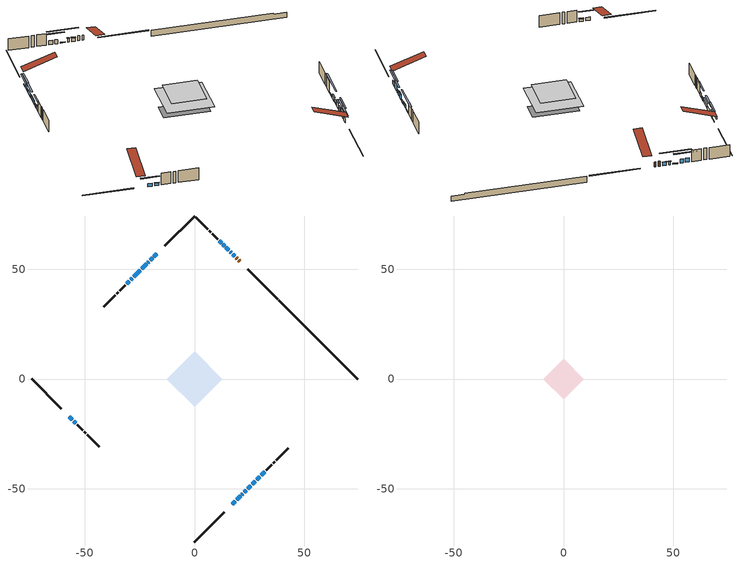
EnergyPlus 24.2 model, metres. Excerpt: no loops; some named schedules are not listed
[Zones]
conditioned space
 floor outside (Floor1 construction): -3.99,0 0,3.99 3.99,0 0,-3.99 z0.58
 floor adiabatic (AdiabaticFloorConstruction): -12.55,0 0,12.55 12.55,0 0,-12.55 z3.02
 floor foundation (Slab1 construction): -8.94,3.54 -3.54,8.94 8.94,-3.54 3.54,-8.94 z-1.86
 wall outside (RimJoist1 construction): 0,-74.26 13.55,-60.71 / -74.26,0 -60.71,-13.55 / 0,74.26 -13.55,60.71 / 37.83,36.43 24.27,49.98 z0.58:0.88
 wall outside (AdiabaticWallConstruction 1): 20.57,53.69 20.19,54.07 / 19.54,54.72 18.96,55.3 z0.58:2.61
 wall outside (AdiabaticWallConstruction): -17.25,57.01 -18.46,55.8 z0.58:0.83; -19.11,55.15 -20.1,54.16 z0.58:2.51; 17.25,-57.01 18.6,-55.66 / 13.68,60.58 12.96,61.3 z0.58:2.26; 19.26,-55 20.98,-53.28 z0.58:3.78; 21.64,-52.62 22.07,-52.19 / 22.73,-51.53 23.59,-50.67 z0.58:2.18; 24.25,-50.01 25.61,-48.65 z0.58:2.99; -20.76,53.5 -21.19,53.07 / -28.28,45.98 -29.14,45.12 z0.58:1.8; -57.01,-17.25 -55.71,-18.55 z0.58:1.85; 18.31,55.95 17.37,56.89 z0.58:1.95; 16.72,57.54 16.28,57.97 / 28.31,-45.95 29.69,-44.57 z0.58:1.93; -21.84,52.41 -24,50.26 / -24.66,49.6 -27.62,46.64 z0.58:2.05; 26.27,-47.99 27.65,-46.61 z0.58:1.34; -55.06,-19.2 -54.08,-20.18 z0.58:1.55; 15.63,58.63 14.33,59.92 z0.58:0.96; 30.35,-43.91 32.02,-42.24 z0.58:0.99; 12.3,61.96 11.26,63 z0.58:2.31; -29.8,44.46 -30.84,43.42 z0.58:2.46
 wall outside (Wall1 construction): 32.67,-41.59 35.19,-39.07 / -53.43,-20.83 -50.92,-23.34 / -31.5,42.76 -34.01,40.25 / 10.6,63.65 8.09,66.17 z0.58:5.46
 wall outside (Wall2 construction): 35.84,-38.42 36.59,-37.67 / -50.26,-24 -49.51,-24.75 / -34.67,39.59 -35.42,38.84 / 7.43,66.82 6.69,67.57 z0.58:5.46
 wall outside (Wall3 construction): 37.25,-37.01 42.62,-31.64 / -48.85,-25.41 -43.48,-30.78 / -36.07,38.19 -41.44,32.82 / 6.03,68.23 0.66,73.6 z0.58:5.46
 wall foundation (FoundationWall1 construction): 38.48,35.78,-1.86 38.48,35.78,0.58 70.68,3.58,0.58 70.68,3.58,0.25 74.26,0,0.25 74.26,0,-1.86
 window (WindowConstruction 17): -17.25,57.01 -18.46,55.8 z0.58:0.83
 window (WindowConstruction 3): -19.11,55.15 -20.1,54.16 z0.58:2.51
 window (WindowConstruction 4): 17.25,-57.01 18.6,-55.66 z0.58:2.26
 window (WindowConstruction 5): 19.26,-55 20.98,-53.28 z0.58:3.78
 window (WindowConstruction 6): 21.64,-52.62 22.07,-52.19 z0.58:2.18
 window (WindowConstruction 7): 22.73,-51.53 23.59,-50.67 z0.58:2.18
 window (WindowConstruction 8): 24.25,-50.01 25.61,-48.65 z0.58:2.99
 window (WindowConstruction 18): -20.76,53.5 -21.19,53.07 z0.58:1.8
 window (WindowConstruction 9): -57.01,-17.25 -55.71,-18.55 z0.58:1.85
 window (WindowConstruction 10): 18.31,55.95 17.37,56.89 z0.58:1.95
 window (WindowConstruction 11): 16.72,57.54 16.29,57.97 z0.58:1.93
 window (WindowConstruction 12): -21.85,52.41 -24,50.26 z0.58:2.05
 window (WindowConstruction 13): -24.66,49.6 -27.62,46.64 z0.58:2.05
 window (WindowConstruction 19): -28.28,45.98 -29.14,45.12 z0.58:1.8
 window (WindowConstruction 14): 26.27,-47.99 27.65,-46.61 z0.58:1.34
 window (WindowConstruction 15): 28.31,-45.95 29.69,-44.57 z0.58:1.93
 window (WindowConstruction 16): -55.05,-19.2 -54.08,-20.17 z0.58:1.55
 window (WindowConstruction 20): 15.63,58.63 14.34,59.92 z0.58:0.96
 window (WindowConstruction 21): 30.35,-43.91 32.02,-42.24 z0.58:0.99
 window (WindowConstruction): 13.68,60.58 12.96,61.3 z0.58:2.26
 window (WindowConstruction 1): 12.3,61.96 11.26,63 z0.58:2.31
 window (WindowConstruction 2): -29.8,44.46 -30.84,43.42 z0.58:2.46
 door (Door): 20.57,53.69 20.19,54.07 z0.58:2.61
 door (Door 1): 19.53,54.72 18.96,55.3 z0.58:2.61
 ceiling adiabatic (AdiabaticFloorConstruction): 0,-12.55 12.55,0 0,12.55 -12.55,0 z3.02
attic - vented
 floor to conditioned space (Floor2 construction Reversed): -9.31,0 0,9.31 9.31,0 0,-9.31 z5.46
 roof outside (Roof1 construction): 16.6,-57.66,5.46 7.53,-48.6,9.73 5.14,-50.99,9.73 14.21,-60.05,5.46; -57.66,-16.6,5.46 -48.6,-7.53,9.73 -50.99,-5.14,9.73 -60.05,-14.21,5.46; -16.6,57.66,5.46 -7.53,48.6,9.73 -5.14,50.99,9.73 -14.21,60.05,5.46; 21.23,53.03,5.46 12.16,43.97,9.73 14.55,41.58,9.73 23.62,50.64,5.46
shading: -20.32,53.94 -15.39,58.87 -15.68,59.16 -20.61,54.23 z3.47; -21.97,52.29 -17.25,57.01 -17.54,57.3 -22.26,52.58 z5.15; 20.47,-53.79 15.39,-58.87 15.68,-59.16 20.76,-54.08 z4.9; 22.85,-51.41 17.39,-56.87 17.68,-57.16 23.14,-51.7 z6.42; 23.94,-50.32 19.77,-54.49 20.06,-54.78 24.23,-50.61 z4.82; 23.73,-50.53 22.59,-51.67 22.88,-51.96 24.02,-50.82 z2.38; 25.75,-48.51 24.1,-50.15 24.4,-50.45 26.04,-48.8 z3.2; -53.85,-20.41 -58.87,-15.39 -59.16,-15.68 -54.14,-20.7 z4.49; 17.23,57.03 18.45,55.81 18.74,56.1 17.52,57.32 z2.15; 16.14,58.12 16.86,57.4 17.15,57.69 16.43,58.41 z2.13; -25.87,48.39 -19.98,54.28 -20.27,54.57 -26.16,48.68 z4.69; -27.76,46.5 -24.52,49.74 -24.81,50.03 -28.05,46.79 z2.25; 27.79,-46.47 26.13,-48.13 26.42,-48.42 28.08,-46.76 z1.54; 29.83,-44.42 28.17,-46.09 28.46,-46.38 30.13,-44.72 z2.13; -53.94,-20.32 -55.2,-19.06 -55.49,-19.35 -54.23,-20.61 z1.75; 10.74,63.52 19.22,55.04 19.51,55.33 11.03,63.81 z6.04; 35.61,-38.65 26.76,-47.5 27.05,-47.79 35.9,-38.94 z6.07; 11.09,63.17 15.54,58.71 15.84,59.01 11.38,63.46 z4.9; 9.39,64.86 14.17,60.09 14.46,60.38 9.69,65.16 z4.95; -32.71,41.55 -27.93,46.33 -28.22,46.62 -33,41.84 z5.1
[Building]
Building 1: Terrain=Suburbs
[Site:Location]
Erieau AUT_ON: Latitude {deg}=42.25; Longitude {deg}=-81.9; Time Zone {hr}=-5; Elevation {m}=178; Keep Site Location Information=Yes
[Site:GroundTemperature:Shallow]
5.2292, 3.30147, 3.1471, 4.0619, 7.73432, 11.3896, 14.5586, 16.5661, 16.7366, 15.1039, 12.0157, 8.47254
[Site:WaterMainsTemperature]
Calculation Method=Schedule; Temperature Schedule=mains temperature schedule
[Material] Roughness=Rough; Thermal Absorptance=0.9
Name | Thickness {m} | Conductivity {W/m-K} | Density {kg/m3} | Specific Heat {J/kg-K} | Solar Absorptance | Visible Absorptance
asphalt or fiberglass shingles | 0.00635 | 0.162714 | 1121.4 | 1465.45 | 0.4 | 0.4
ceiling loosefill ins | 0.169333 | 0.0480833 | 16.02 | 1046.75 | 0.7 | 0.7
ceiling stud and cavity | 0.1397 | 0.0943367 | 65.682 | 1177.47 | 0.7 | 0.7
concrete 4.0 in. | 0.1016 | 1.803125 | 2242.8 | 837.4 | 0.7 | 0.7
concrete 8.0 in. | 0.2032 | 1.803125 | 2242.8 | 837.4 | 0.7 | 0.7
door material | 0.04445 | 0.053851 | 512.64 | 1214.23 | 0.7 | 0.7
door material 1 | 0.04445 | 0.188738 | 512.64 | 1214.23 | 0.7 | 0.7
exterior vertical ins | 0.0239648 | 0.029427 | 32.04 | 1214.23 | 0.7 | 0.7
floor covering | 0.0127 | 0.0433444 | 54.468 | 1339.84 | 0.6 | 0.6
floor rigid ins; rim joist rigid ins; wall rigid ins | 0.051816 | 0.029427 | 32.04 | 1214.23 | 0.7 | 0.7
floor rigid ins 1; wall rigid ins 1 | 0.512978 | 0.029427 | 32.04 | 1214.23 | 0.7 | 0.7
floor stud and cavity | 0.1397 | 0.114949 | 92.3553 | 1139.71 | 0.7 | 0.7
floor stud and cavity 1 | 0.1397 | 1.75129 | 37.0049 | 1207.88 | 0.7 | 0.7
furniture material conditioned space 1 | 0.1524 | 0.115458 | 640.8 | 1214.23 | 0.6 | 0.6
gypsum board | 0.0127 | 0.160291 | 801 | 837.4 | 0.6 | 0.6
gypsum board 1 | 0.0127 | 0.160291 | 801 | 837.4 | 0.7 | 0.7
osb sheathing 0.5 in. | 0.0127 | 0.115458 | 512.64 | 1214.23 | 0.7 | 0.7
osb sheathing 0.75 in. | 0.01905 | 0.115458 | 512.64 | 1214.23 | 0.7 | 0.7
osb sheathing 2.0 in. | 0.0508 | 0.115458 | 512.64 | 1214.23 | 0.7 | 0.7
rim joist stud and cavity | 0.0508 | 0.035201 | 125.044 | 1163.47 | 0.6 | 0.6
slab rigid ins | 0.00217731 | 0.029427 | 32.04 | 1214.23 | 0.7 | 0.7
wall stud and cavity | 0.1397 | 0.103575 | 139.0536 | 1170.24 | 0.7 | 0.7
wall stud and cavity 1 | 0.1397 | 0.159316 | 139.0536 | 1170.24 | 0.7 | 0.7
wall stud and cavity 2 | 0.1397 | 0.102505 | 139.0536 | 1170.24 | 0.7 | 0.7
wall stud and cavity 3 | 0.0889 | 0.380278 | 52.3479 | 1209.89 | 0.7 | 0.7
wall stud and cavity 4 | 0.0889 | 0.391764 | 83.0341 | 1211.67 | 0.7 | 0.7
wood siding | 0.0254 | 0.102417 | 544.68 | 1172.36 | 0.4 | 0.4
wood siding 1; wood siding 2; wood siding 3 | 0.0254 | 0.102417 | 544.68 | 1172.36 | 0.7 | 0.7
[WindowMaterial:SimpleGlazingSystem]
Name | U-Factor {W/m2-K} | Solar Heat Gain Coefficient
WindowMaterial | 2.557939 | 0.57
WindowMaterial 1 | 2.39157 | 0.64
WindowMaterial 10 | 2.53012 | 0.58
WindowMaterial 11 | 2.40123 | 0.64
WindowMaterial 12 | 2.46823 | 0.61
WindowMaterial 13 | 2.46596 | 0.61
WindowMaterial 14 | 2.4546 | 0.62
WindowMaterial 15 | 3.10416 | 0.5
WindowMaterial 16 | 2.96789 | 0.62
WindowMaterial 17 | 2.5375 | 0.58
WindowMaterial 18 | 2.67207 | 0.52
WindowMaterial 19 | 2.66525 | 0.52
WindowMaterial 2 | 2.4739 | 0.61
WindowMaterial 3 | 2.38873 | 0.64
WindowMaterial 4 | 2.37454 | 0.65
WindowMaterial 5 | 2.489803 | 0.6
WindowMaterial 6 | 2.51876 | 0.59
WindowMaterial 7 | 2.958238 | 0.61
WindowMaterial 8 | 2.46766 | 0.61
WindowMaterial 9 | 2.41996 | 0.63
[Construction]
AdiabaticFloorConstruction: floor stud and cavity 1, floor rigid ins 1, osb sheathing 0.75 in., floor covering
AdiabaticWallConstruction: wood siding 2, wall rigid ins 1, wall stud and cavity 3, gypsum board
AdiabaticWallConstruction 1: wood siding 3, wall rigid ins 1, wall stud and cavity 3, gypsum board
Door: door material
Door 1: door material 1
Floor1 construction: floor stud and cavity, floor rigid ins, osb sheathing 0.75 in., floor covering
Floor2 construction Reversed: gypsum board, ceiling stud and cavity, ceiling loosefill ins
FoundationWall1 construction: concrete 8.0 in., gypsum board 1
furniture construction conditioned space 1: furniture material conditioned space 1
PartitionWallConstruction: gypsum board, wall stud and cavity 4, gypsum board
RimJoist1 construction: wood siding 1, rim joist rigid ins, osb sheathing 2.0 in., rim joist stud and cavity
Roof1 construction: asphalt or fiberglass shingles
Slab1 construction: slab rigid ins, concrete 4.0 in.
Wall1 construction: wood siding, wall rigid ins, osb sheathing 0.5 in., wall stud and cavity, gypsum board
Wall2 construction: wood siding, wall rigid ins, osb sheathing 0.5 in., wall stud and cavity 1, gypsum board
Wall3 construction: wood siding, wall rigid ins, osb sheathing 0.5 in., wall stud and cavity 2, gypsum board
WindowConstruction: WindowMaterial
WindowConstruction 1; WindowConstruction 15: WindowMaterial 1
WindowConstruction 10: WindowMaterial 9
WindowConstruction 11: WindowMaterial 10
WindowConstruction 12: WindowMaterial 11
WindowConstruction 13: WindowMaterial 12
WindowConstruction 14: WindowMaterial 13
WindowConstruction 16: WindowMaterial 14
WindowConstruction 17: WindowMaterial 15
WindowConstruction 18: WindowMaterial 16
WindowConstruction 19: WindowMaterial 17
WindowConstruction 2: WindowMaterial 2
WindowConstruction 20: WindowMaterial 18
WindowConstruction 21: WindowMaterial 19
WindowConstruction 3: WindowMaterial 3
WindowConstruction 4: WindowMaterial 4
WindowConstruction 5: WindowMaterial 5
WindowConstruction 6; WindowConstruction 7: WindowMaterial 6
WindowConstruction 8: WindowMaterial 7
WindowConstruction 9: WindowMaterial 8
[Zone] Multiplier=1; Part of Total Floor Area=Yes
Name | Volume {m3}
attic - vented | 120.198
conditioned space | 1160.3
[Space]
Name | Zone | Volume {m3}
attic - vented 1 | attic - vented | 120.198
conditioned space 1 | conditioned space | 1160.3
[ZoneInfiltration:EffectiveLeakageArea]
infil attic - vented 1: Zone or Space=attic - vented 1; Schedule=Always On Discrete; Effective Air Leakage Area {cm2}=8316.48; Stack Coefficient=0.000297175; Wind Coefficient=1.16473e-05
[ZoneMixing]
whole house fan mix: Zone or Space=attic - vented; Schedule=Always On Continuous; Design Flow Rate Calculation Method=Flow/Zone; Design Flow Rate {m3/s}=0; Source Zone or Space=conditioned space
[SurfaceProperty:ExposedFoundationPerimeter]
Slab1: Exposed Perimeter Calculation Method=TotalExposedPerimeter; Total Exposed Perimeter {m}=50.596
[InternalMass] Zone or ZoneList=conditioned space; Space or SpaceList=conditioned space 1
Name | Construction | Surface Area {m2}
furniture mass conditioned space 1 | furniture construction conditioned space 1 | 192.628
partition wall mass | PartitionWallConstruction | 481.57
[Lights]
interior lighting: Zone or ZoneList or Space or SpaceList=conditioned space 1; Schedule=interior lighting schedule; Design Level Calculation Method=LightingLevel; Lighting Level {W}=343.2; Return Air Fraction=0; Fraction Radiant=0.6; Fraction Visible=0.2; Fraction Replaceable=1
[People]
occupants: Zone or ZoneList or Space or SpaceList=conditioned space 1; Number of People Schedule=occupants schedule; Number of People Calculation Method=People; Number of People=3; Fraction Radiant=0.314171; Sensible Heat Fraction=0.56303; Activity Level Schedule=occupants activity schedule; Carbon Dioxide Generation Rate {m3/s-W}=0; Enable ASHRAE 55 Comfort Warnings=No; Mean Radiant Temperature Calculation Type=EnclosureAveraged
[ElectricEquipment] Zone or ZoneList or Space or SpaceList=conditioned space 1; Design Level Calculation Method=EquipmentLevel
Name | Schedule | Design Level {W} | Fraction Latent | Fraction Radiant | Fraction Lost
clothes dryer | clothes dryer schedule | 140.772 | 0.015 | 0.081 | 0.85
clothes washer | clothes washer schedule | 32.1985 | 0.03 | 0.162 | 0.7
cooking range | cooking range schedule | 215.147 | 0.08 | 0.432 | 0.2
dishwasher | dishwasher schedule | 66.8632 | 0.3 | 0.18 | 0.4
fridge | fridge schedule | 72.9452 | 0 | 0.6 | 0
mech vent bath fan 0 | mech vent bath fan 0 schedule | 50.2 | 0 | 0 | 1
mech vent bath fan 1 | mech vent bath fan 1 schedule | 50.2 | 0 | 0 | 1
mech vent house fan | mech vent house fan schedule | 0 | 0 | 0 | 1
mech vent house fan cfis | mech vent house fan cfis schedule | 0 | 0 | 0 | 0
mech vent range fan 0 | mech vent range fan 0 schedule | 57 | 0 | 0 | 1
misc plug loads | misc plug loads schedule | 494.7 | 0.045 | 0.513 | 0.1
whole house fan | Always On Discrete | 0 | 0 | 0 | 1
[OtherEquipment] Zone or ZoneList or Space or SpaceList=conditioned space 1; Design Level Calculation Method=EquipmentLevel
Name | Fuel Type | Schedule | Design Level {W} | Fraction Latent | Fraction Radiant | Fraction Lost
clothes dryer 1 | Electricity | clothes dryer schedule | 0 | 0.015 | 0.081 | 0.85
cooking range 1 | Electricity | cooking range schedule | 0 | 0.08 | 0.432 | 0.2
general water use latent | None | general water use schedule | 62.594 | 1 | 0 | 0
general water use sensible | None | general water use schedule | -61.6891 | 0 | 0.6 | 0
mech vent house fan latent load | None | Always On Discrete | 0 | 1 | 0 | 0
mech vent house fan sensible load | None | Always On Discrete | 0 | 0 | 0 | 0
water heater energy adjustment1 | NaturalGas | Always On Discrete | 0.01 | 0 | 0 | 1
[ZoneInfiltration:DesignFlowRate] Zone or ZoneList or Space or SpaceList=conditioned space 1; Schedule=Always On Discrete; Design Flow Rate Calculation Method=Flow/Zone; Design Flow Rate {m3/s}=0
infil flow; natural vent flow; whole house fan flow
[Foundation:Kiva]
Foundation Kiva 1: Initial Indoor Air Temperature {C}=18; Wall Height Above Grade {m}=0.579973; Wall Depth Below Slab {m}=0.2032; Custom Block Material Name 1=exterior vertical ins; Custom Block Depth 1 {m}=2.43998; Custom Block X Position 1 {m}=0.2159; Custom Block Z Position 1 {m}=0
[Foundation:Kiva:Settings]
Soil Conductivity {W/m-K}=0.849921; Soil Density {kg/m3}=1842.3; Soil Specific Heat {J/kg-K}=418.7; Ground Solar Absorptivity=0.9; Ground Thermal Absorptivity=0.9; Ground Surface Roughness {m}=0.03; Far-Field Width {m}=40; Deep-Ground Boundary Condition=ZeroFlux; Deep-Ground Depth {m}=40; Minimum Cell Dimension {m}=0.2; Maximum Cell Growth Coefficient=3; Simulation Timestep=Timestep
[Exterior:Lights]
exterior lighting: Schedule=exterior lighting schedule; Design Level {W}=75.6
[Schedule:Constant]
Name | Hourly Value
Always On Continuous; mech vent house fan schedule; mech vent house fan cfis schedule; Always On Discrete | 1
occupants activity schedule | 117.228
fridge schedule | 0
[Schedule:Week:Daily]
interior lighting schedule Week Rule - Jan1-Jan27: interior lighting schedule day, interior lighting schedule day, interior lighting schedule day, interior lighting schedule day, interior lighting schedule day, interior lighting schedule day, interior lighting schedule day, interior lighting schedule default day, interior lighting schedule default day, interior lighting schedule default day, interior lighting schedule default day, interior lighting schedule default day
interior lighting schedule Week Rule - Jan28-Feb3: interior lighting schedule day, interior lighting schedule day, interior lighting schedule day, interior lighting schedule day, interior lighting schedule day 1, interior lighting schedule day 1, interior lighting schedule day 1, interior lighting schedule default day, interior lighting schedule default day, interior lighting schedule default day, interior lighting schedule default day, interior lighting schedule default day
interior lighting schedule Week Rule - Feb4-Feb24: interior lighting schedule day 1, interior lighting schedule day 1, interior lighting schedule day 1, interior lighting schedule day 1, interior lighting schedule day 1, interior lighting schedule day 1, interior lighting schedule day 1, interior lighting schedule default day, interior lighting schedule default day, interior lighting schedule default day, interior lighting schedule default day, interior lighting schedule default day
interior lighting schedule Week Rule - Feb25-Mar3: interior lighting schedule day 1, interior lighting schedule day 1, interior lighting schedule day 1, interior lighting schedule day 1, interior lighting schedule day 2, interior lighting schedule day 2, interior lighting schedule day 2, interior lighting schedule default day, interior lighting schedule default day, interior lighting schedule default day, interior lighting schedule default day, interior lighting schedule default day
interior lighting schedule Week Rule - Mar4-Mar31: interior lighting schedule day 2, interior lighting schedule day 2, interior lighting schedule day 2, interior lighting schedule day 2, interior lighting schedule day 2, interior lighting schedule day 2, interior lighting schedule day 2, interior lighting schedule default day, interior lighting schedule default day, interior lighting schedule default day, interior lighting schedule default day, interior lighting schedule default day
interior lighting schedule Week Rule - Apr1-Apr28: interior lighting schedule day 3, interior lighting schedule day 3, interior lighting schedule day 3, interior lighting schedule day 3, interior lighting schedule day 3, interior lighting schedule day 3, interior lighting schedule day 3, interior lighting schedule default day, interior lighting schedule default day, interior lighting schedule default day, interior lighting schedule default day, interior lighting schedule default day
interior lighting schedule Week Rule - Apr29-May5: interior lighting schedule day 3, interior lighting schedule day 3, interior lighting schedule day 4, interior lighting schedule day 4, interior lighting schedule day 4, interior lighting schedule day 4, interior lighting schedule day 4, interior lighting schedule default day, interior lighting schedule default day, interior lighting schedule default day, interior lighting schedule default day, interior lighting schedule default day
interior lighting schedule Week Rule - May6-May26: interior lighting schedule day 4, interior lighting schedule day 4, interior lighting schedule day 4, interior lighting schedule day 4, interior lighting schedule day 4, interior lighting schedule day 4, interior lighting schedule day 4, interior lighting schedule default day, interior lighting schedule default day, interior lighting schedule default day, interior lighting schedule default day, interior lighting schedule default day
interior lighting schedule Week Rule - May27-Jun2: interior lighting schedule day 4, interior lighting schedule day 4, interior lighting schedule day 4, interior lighting schedule day 4, interior lighting schedule day 4, interior lighting schedule day 5, interior lighting schedule day 5, interior lighting schedule default day, interior lighting schedule default day, interior lighting schedule default day, interior lighting schedule default day, interior lighting schedule default day
interior lighting schedule Week Rule - Jun3-Jun30: interior lighting schedule day 5, interior lighting schedule day 5, interior lighting schedule day 5, interior lighting schedule day 5, interior lighting schedule day 5, interior lighting schedule day 5, interior lighting schedule day 5, interior lighting schedule default day, interior lighting schedule default day, interior lighting schedule default day, interior lighting schedule default day, interior lighting schedule default day
interior lighting schedule Week Rule - Jul1-Jul28: interior lighting schedule day 6, interior lighting schedule day 6, interior lighting schedule day 6, interior lighting schedule day 6, interior lighting schedule day 6, interior lighting schedule day 6, interior lighting schedule day 6, interior lighting schedule default day, interior lighting schedule default day, interior lighting schedule default day, interior lighting schedule default day, interior lighting schedule default day
interior lighting schedule Week Rule - Jul29-Aug4: interior lighting schedule day 6, interior lighting schedule day 6, interior lighting schedule day 6, interior lighting schedule day 7, interior lighting schedule day 7, interior lighting schedule day 7, interior lighting schedule day 7, interior lighting schedule default day, interior lighting schedule default day, interior lighting schedule default day, interior lighting schedule default day, interior lighting schedule default day
interior lighting schedule Week Rule - Aug5-Aug25: interior lighting schedule day 7, interior lighting schedule day 7, interior lighting schedule day 7, interior lighting schedule day 7, interior lighting schedule day 7, interior lighting schedule day 7, interior lighting schedule day 7, interior lighting schedule default day, interior lighting schedule default day, interior lighting schedule default day, interior lighting schedule default day, interior lighting schedule default day
interior lighting schedule Week Rule - Aug26-Sep1: interior lighting schedule day 7, interior lighting schedule day 7, interior lighting schedule day 7, interior lighting schedule day 7, interior lighting schedule day 7, interior lighting schedule day 7, interior lighting schedule day 8, interior lighting schedule default day, interior lighting schedule default day, interior lighting schedule default day, interior lighting schedule default day, interior lighting schedule default day
interior lighting schedule Week Rule - Sep2-Sep29: interior lighting schedule day 8, interior lighting schedule day 8, interior lighting schedule day 8, interior lighting schedule day 8, interior lighting schedule day 8, interior lighting schedule day 8, interior lighting schedule day 8, interior lighting schedule default day, interior lighting schedule default day, interior lighting schedule default day, interior lighting schedule default day, interior lighting schedule default day
interior lighting schedule Week Rule - Sep30-Oct6: interior lighting schedule day 8, interior lighting schedule day 9, interior lighting schedule day 9, interior lighting schedule day 9, interior lighting schedule day 9, interior lighting schedule day 9, interior lighting schedule day 9, interior lighting schedule default day, interior lighting schedule default day, interior lighting schedule default day, interior lighting schedule default day, interior lighting schedule default day
interior lighting schedule Week Rule - Oct7-Oct27: interior lighting schedule day 9, interior lighting schedule day 9, interior lighting schedule day 9, interior lighting schedule day 9, interior lighting schedule day 9, interior lighting schedule day 9, interior lighting schedule day 9, interior lighting schedule default day, interior lighting schedule default day, interior lighting schedule default day, interior lighting schedule default day, interior lighting schedule default day
interior lighting schedule Week Rule - Oct28-Nov3: interior lighting schedule day 9, interior lighting schedule day 9, interior lighting schedule day 9, interior lighting schedule day 9, interior lighting schedule day 10, interior lighting schedule day 10, interior lighting schedule day 10, interior lighting schedule default day, interior lighting schedule default day, interior lighting schedule default day, interior lighting schedule default day, interior lighting schedule default day
interior lighting schedule Week Rule - Nov4-Nov24: interior lighting schedule day 10, interior lighting schedule day 10, interior lighting schedule day 10, interior lighting schedule day 10, interior lighting schedule day 10, interior lighting schedule day 10, interior lighting schedule day 10, interior lighting schedule default day, interior lighting schedule default day, interior lighting schedule default day, interior lighting schedule default day, interior lighting schedule default day
interior lighting schedule Week Rule - Nov25-Dec1: interior lighting schedule day 10, interior lighting schedule day 10, interior lighting schedule day 10, interior lighting schedule day 10, interior lighting schedule day 10, interior lighting schedule day 10, interior lighting schedule day 11, interior lighting schedule default day, interior lighting schedule default day, interior lighting schedule default day, interior lighting schedule default day, interior lighting schedule default day
interior lighting schedule Week Rule - Dec2-Dec31: interior lighting schedule day 11, interior lighting schedule day 11, interior lighting schedule day 11, interior lighting schedule day 11, interior lighting schedule day 11, interior lighting schedule day 11, interior lighting schedule day 11, interior lighting schedule default day, interior lighting schedule default day, interior lighting schedule default day, interior lighting schedule default day, interior lighting schedule default day
occupants schedule Week Rule - Jan1-Dec31: occupants schedule day, occupants schedule day, occupants schedule day, occupants schedule day, occupants schedule day, occupants schedule day, occupants schedule day, occupants schedule default day, occupants schedule default day, occupants schedule default day, occupants schedule default day, occupants schedule default day
clothes dryer schedule Week Rule - Jan1-Dec31: clothes dryer schedule day, clothes dryer schedule day, clothes dryer schedule day, clothes dryer schedule day, clothes dryer schedule day, clothes dryer schedule day, clothes dryer schedule day, clothes dryer schedule default day, clothes dryer schedule default day, clothes dryer schedule default day, clothes dryer schedule default day, clothes dryer schedule default day
clothes washer schedule Week Rule - Jan1-Dec31: clothes washer schedule day, clothes washer schedule day, clothes washer schedule day, clothes washer schedule day, clothes washer schedule day, clothes washer schedule day, clothes washer schedule day, clothes washer schedule default day, clothes washer schedule default day, clothes washer schedule default day, clothes washer schedule default day, clothes washer schedule default day
cooking range schedule Week Rule - Jan1-Dec31: cooking range schedule day, cooking range schedule day, cooking range schedule day, cooking range schedule day, cooking range schedule day, cooking range schedule day, cooking range schedule day, cooking range schedule default day, cooking range schedule default day, cooking range schedule default day, cooking range schedule default day, cooking range schedule default day
dishwasher schedule Week Rule - Jan1-Dec31: dishwasher schedule day, dishwasher schedule day, dishwasher schedule day, dishwasher schedule day, dishwasher schedule day, dishwasher schedule day, dishwasher schedule day, dishwasher schedule default day, dishwasher schedule default day, dishwasher schedule default day, dishwasher schedule default day, dishwasher schedule default day
mech vent bath fan 0 schedule Week Rule - Jan1-Dec31: mech vent bath fan 0 schedule day, mech vent bath fan 0 schedule day, mech vent bath fan 0 schedule day, mech vent bath fan 0 schedule day, mech vent bath fan 0 schedule day, mech vent bath fan 0 schedule day, mech vent bath fan 0 schedule day, mech vent bath fan 0 schedule default day, mech vent bath fan 0 schedule default day, mech vent bath fan 0 schedule default day, mech vent bath fan 0 schedule default day, mech vent bath fan 0 schedule default day
mech vent bath fan 1 schedule Week Rule - Jan1-Dec31: mech vent bath fan 1 schedule day, mech vent bath fan 1 schedule day, mech vent bath fan 1 schedule day, mech vent bath fan 1 schedule day, mech vent bath fan 1 schedule day, mech vent bath fan 1 schedule day, mech vent bath fan 1 schedule day, mech vent bath fan 1 schedule default day, mech vent bath fan 1 schedule default day, mech vent bath fan 1 schedule default day, mech vent bath fan 1 schedule default day, mech vent bath fan 1 schedule default day
mech vent range fan 0 schedule Week Rule - Jan1-Dec31: mech vent range fan 0 schedule day, mech vent range fan 0 schedule day, mech vent range fan 0 schedule day, mech vent range fan 0 schedule day, mech vent range fan 0 schedule day, mech vent range fan 0 schedule day, mech vent range fan 0 schedule day, mech vent range fan 0 schedule default day, mech vent range fan 0 schedule default day, mech vent range fan 0 schedule default day, mech vent range fan 0 schedule default day, mech vent range fan 0 schedule default day
misc plug loads schedule Week Rule - Jan1-Dec31: misc plug loads schedule day, misc plug loads schedule day, misc plug loads schedule day, misc plug loads schedule day, misc plug loads schedule day, misc plug loads schedule day, misc plug loads schedule day, misc plug loads schedule default day, misc plug loads schedule default day, misc plug loads schedule default day, misc plug loads schedule default day, misc plug loads schedule default day
general water use schedule Week Rule - Jan1-Dec31: general water use schedule day, general water use schedule day, general water use schedule day, general water use schedule day, general water use schedule day, general water use schedule day, general water use schedule day, general water use schedule default day, general water use schedule default day, general water use schedule default day, general water use schedule default day, general water use schedule default day
exterior lighting schedule Week Rule - Jan1-Jan27: exterior lighting schedule day, exterior lighting schedule day, exterior lighting schedule day, exterior lighting schedule day, exterior lighting schedule day, exterior lighting schedule day, exterior lighting schedule day, exterior lighting schedule default day, exterior lighting schedule default day, exterior lighting schedule default day, exterior lighting schedule default day, exterior lighting schedule default day
exterior lighting schedule Week Rule - Jan28-Feb3: exterior lighting schedule day, exterior lighting schedule day, exterior lighting schedule day, exterior lighting schedule day, exterior lighting schedule day 1, exterior lighting schedule day 1, exterior lighting schedule day 1, exterior lighting schedule default day, exterior lighting schedule default day, exterior lighting schedule default day, exterior lighting schedule default day, exterior lighting schedule default day
exterior lighting schedule Week Rule - Feb4-Feb24: exterior lighting schedule day 1, exterior lighting schedule day 1, exterior lighting schedule day 1, exterior lighting schedule day 1, exterior lighting schedule day 1, exterior lighting schedule day 1, exterior lighting schedule day 1, exterior lighting schedule default day, exterior lighting schedule default day, exterior lighting schedule default day, exterior lighting schedule default day, exterior lighting schedule default day
exterior lighting schedule Week Rule - Feb25-Mar3: exterior lighting schedule day 1, exterior lighting schedule day 1, exterior lighting schedule day 1, exterior lighting schedule day 1, exterior lighting schedule day 2, exterior lighting schedule day 2, exterior lighting schedule day 2, exterior lighting schedule default day, exterior lighting schedule default day, exterior lighting schedule default day, exterior lighting schedule default day, exterior lighting schedule default day
exterior lighting schedule Week Rule - Mar4-Mar31: exterior lighting schedule day 2, exterior lighting schedule day 2, exterior lighting schedule day 2, exterior lighting schedule day 2, exterior lighting schedule day 2, exterior lighting schedule day 2, exterior lighting schedule day 2, exterior lighting schedule default day, exterior lighting schedule default day, exterior lighting schedule default day, exterior lighting schedule default day, exterior lighting schedule default day
exterior lighting schedule Week Rule - Apr1-Apr28: exterior lighting schedule day 3, exterior lighting schedule day 3, exterior lighting schedule day 3, exterior lighting schedule day 3, exterior lighting schedule day 3, exterior lighting schedule day 3, exterior lighting schedule day 3, exterior lighting schedule default day, exterior lighting schedule default day, exterior lighting schedule default day, exterior lighting schedule default day, exterior lighting schedule default day
exterior lighting schedule Week Rule - Apr29-May5: exterior lighting schedule day 3, exterior lighting schedule day 3, exterior lighting schedule day 4, exterior lighting schedule day 4, exterior lighting schedule day 4, exterior lighting schedule day 4, exterior lighting schedule day 4, exterior lighting schedule default day, exterior lighting schedule default day, exterior lighting schedule default day, exterior lighting schedule default day, exterior lighting schedule default day
[Schedule:Year]
interior lighting schedule: interior lighting schedule Week Rule - Jan1-Jan27, 1, 1, 1, 27, interior lighting schedule Week Rule - Jan28-Feb3, 1, 28, 2, 3, interior lighting schedule Week Rule - Feb4-Feb24, 2, 4, 2, 24, interior lighting schedule Week Rule - Feb25-Mar3, 2, 25, 3, 3, interior lighting schedule Week Rule - Mar4-Mar31, 3, 4, 3, 31, interior lighting schedule Week Rule - Apr1-Apr28, 4, 1, 4, 28, interior lighting schedule Week Rule - Apr29-May5, 4, 29, 5, 5, interior lighting schedule Week Rule - May6-May26, 5, 6, 5, 26, interior lighting schedule Week Rule - May27-Jun2, 5, 27, 6, 2, interior lighting schedule Week Rule - Jun3-Jun30, 6, 3, 6, 30, interior lighting schedule Week Rule - Jul1-Jul28, 7, 1, 7, 28, interior lighting schedule Week Rule - Jul29-Aug4, 7, 29, 8, 4, interior lighting schedule Week Rule - Aug5-Aug25, 8, 5, 8, 25, interior lighting schedule Week Rule - Aug26-Sep1, 8, 26, 9, 1, interior lighting schedule Week Rule - Sep2-Sep29, 9, 2, 9, 29, interior lighting schedule Week Rule - Sep30-Oct6, 9, 30, 10, 6, interior lighting schedule Week Rule - Oct7-Oct27, 10, 7, 10, 27, interior lighting schedule Week Rule - Oct28-Nov3, 10, 28, 11, 3, interior lighting schedule Week Rule - Nov4-Nov24, 11, 4, 11, 24, interior lighting schedule Week Rule - Nov25-Dec1, 11, 25, 12, 1, interior lighting schedule Week Rule - Dec2-Dec31, 12, 2, 12, 31
occupants schedule: occupants schedule Week Rule - Jan1-Dec31, 1, 1, 12, 31
clothes dryer schedule: clothes dryer schedule Week Rule - Jan1-Dec31, 1, 1, 12, 31
clothes washer schedule: clothes washer schedule Week Rule - Jan1-Dec31, 1, 1, 12, 31
cooking range schedule: cooking range schedule Week Rule - Jan1-Dec31, 1, 1, 12, 31
dishwasher schedule: dishwasher schedule Week Rule - Jan1-Dec31, 1, 1, 12, 31
mech vent bath fan 0 schedule: mech vent bath fan 0 schedule Week Rule - Jan1-Dec31, 1, 1, 12, 31
mech vent bath fan 1 schedule: mech vent bath fan 1 schedule Week Rule - Jan1-Dec31, 1, 1, 12, 31
mech vent range fan 0 schedule: mech vent range fan 0 schedule Week Rule - Jan1-Dec31, 1, 1, 12, 31
misc plug loads schedule: misc plug loads schedule Week Rule - Jan1-Dec31, 1, 1, 12, 31
general water use schedule: general water use schedule Week Rule - Jan1-Dec31, 1, 1, 12, 31
exterior lighting schedule: exterior lighting schedule Week Rule - Jan1-Jan27, 1, 1, 1, 27, exterior lighting schedule Week Rule - Jan28-Feb3, 1, 28, 2, 3, exterior lighting schedule Week Rule - Feb4-Feb24, 2, 4, 2, 24, exterior lighting schedule Week Rule - Feb25-Mar3, 2, 25, 3, 3, exterior lighting schedule Week Rule - Mar4-Mar31, 3, 4, 3, 31, exterior lighting schedule Week Rule - Apr1-Apr28, 4, 1, 4, 28, exterior lighting schedule Week Rule - Apr29-May5, 4, 29, 5, 5, exterior lighting schedule Week Rule - May6-May26, 5, 6, 5, 26, exterior lighting schedule Week Rule - May27-Jun2, 5, 27, 6, 2, exterior lighting schedule Week Rule - Jun3-Jun30, 6, 3, 6, 30, exterior lighting schedule Week Rule - Jul1-Jul28, 7, 1, 7, 28, exterior lighting schedule Week Rule - Jul29-Aug4, 7, 29, 8, 4, exterior lighting schedule Week Rule - Aug5-Aug25, 8, 5, 8, 25, exterior lighting schedule Week Rule - Aug26-Sep1, 8, 26, 9, 1, exterior lighting schedule Week Rule - Sep2-Sep29, 9, 2, 9, 29, exterior lighting schedule Week Rule - Sep30-Oct6, 9, 30, 10, 6, exterior lighting schedule Week Rule - Oct7-Oct27, 10, 7, 10, 27, exterior lighting schedule Week Rule - Oct28-Nov3, 10, 28, 11, 3, exterior lighting schedule Week Rule - Nov4-Nov24, 11, 4, 11, 24, exterior lighting schedule Week Rule - Nov25-Dec1, 11, 25, 12, 1, exterior lighting schedule Week Rule - Dec2-Dec31, 12, 2, 12, 31
[Schedule:Compact]
mains temperature schedule: Through: 01/01, For: AllDays, Until: 24:00, 8.89333, Through: 01/02, For: AllDays, Until: 24:00, 8.82722, Through: 01/03, For: AllDays, Until: 24:00, 8.76167, Through: 01/04, For: AllDays, Until: 24:00, 8.69778, Through: 01/05, For: AllDays, Until: 24:00, 8.635, Through: 01/06, For: AllDays, Until: 24:00, 8.57333, Through: 01/07, For: AllDays, Until: 24:00, 8.51333, Through: 01/08, For: AllDays, Until: 24:00, 8.455, Through: 01/09, For: AllDays, Until: 24:00, 8.39778, Through: 01/10, For: AllDays, Until: 24:00, 8.34167, Through: 01/11, For: AllDays, Until: 24:00, 8.28722, Through: 01/12, For: AllDays, Until: 24:00, 8.23444, Through: 01/13, For: AllDays, Until: 24:00, 8.18278, Through: 01/14, For: AllDays, Until: 24:00, 8.13222, Through: 01/15, For: AllDays, Until: 24:00, 8.08389, Through: 01/16, For: AllDays, Until: 24:00, 8.03667, Through: 01/17, For: AllDays, Until: 24:00, 7.99111, Through: 01/18, For: AllDays, Until: 24:00, 7.94667, Through: 01/19, For: AllDays, Until: 24:00, 7.90389, Through: 01/20, For: AllDays, Until: 24:00, 7.86278, Through: 01/21, For: AllDays, Until: 24:00, 7.82333, Through: 01/22, For: AllDays, Until: 24:00, 7.78556, Through: 01/23, For: AllDays, Until: 24:00, 7.74889, Through: 01/24, For: AllDays, Until: 24:00, 7.71444, Through: 01/25, For: AllDays, Until: 24:00, 7.68111, Through: 01/26, For: AllDays, Until: 24:00, 7.64944, Through: 01/27, For: AllDays, Until: 24:00, 7.61944, Through: 01/28, For: AllDays, Until: 24:00, 7.59111, Through: 01/29, For: AllDays, Until: 24:00, 7.56444, Through: 01/30, For: AllDays, Until: 24:00, 7.53944, Through: 01/31, For: AllDays, Until: 24:00, 7.51611, Through: 02/01, For: AllDays, Until: 24:00, 7.49444, Through: 02/02, For: AllDays, Until: 24:00, 7.47389, Through: 02/03, For: AllDays, Until: 24:00, 7.45556, Through: 02/04, For: AllDays, Until: 24:00, 7.43889, Through: 02/05, For: AllDays, Until: 24:00, 7.42389, Through: 02/06, For: AllDays, Until: 24:00, 7.41056, Through: 02/07, For: AllDays, Until: 24:00, 7.39889, Through: 02/08, For: AllDays, Until: 24:00, 7.38833, Through: 02/09, For: AllDays, Until: 24:00, 7.38, Through: 02/10, For: AllDays, Until: 24:00, 7.37389, Through: 02/11, For: AllDays, Until: 24:00, 7.36889, Through: 02/12, For: AllDays, Until: 24:00, 7.36556, Through: 02/13, For: AllDays, Until: 24:00, 7.36389, Through: 02/14, For: AllDays, Until: 24:00, 7.36389, Through: 02/15, For: AllDays, Until: 24:00, 7.36611, Through: 02/16, For: AllDays, Until: 24:00, 7.36944, Through: 02/17, For: AllDays, Until: 24:00, 7.375, Through: 02/18, For: AllDays, Until: 24:00, 7.38167, Through: 02/19, For: AllDays, Until: 24:00, 7.39056, Through: 02/20, For: AllDays, Until: 24:00, 7.40056, Through: 02/21, For: AllDays, Until: 24:00, 7.41278, Through: 02/22, For: AllDays, Until: 24:00, 7.42667, Through: 02/23, For: AllDays, Until: 24:00, 7.44222, Through: 02/24, For: AllDays, Until: 24:00, 7.45889, Through: 02/25, For: AllDays, Until: 24:00, 7.47778, Through: 02/26, For: AllDays, Until: 24:00, 7.49833, Through: 02/27, For: AllDays, Until: 24:00, 7.52056, Through: 02/28, For: AllDays, Until: 24:00, 7.54444, Through: 03/01, For: AllDays, Until: 24:00, 7.56944, Through: 03/02, For: AllDays, Until: 24:00, 7.59667, Through: 03/03, For: AllDays, Until: 24:00, 7.62556, Through: 03/04, For: AllDays, Until: 24:00, 7.65556, Through: 03/05, For: AllDays, Until: 24:00, 7.68778, Through: 03/06, For: AllDays, Until: 24:00, 7.72111, Through: 03/07, For: AllDays, Until: 24:00, 7.75611, Through: 03/08, For: AllDays, Until: 24:00, 7.79278, Through: 03/09, For: AllDays, Until: 24:00, 7.83111, Through: 03/10, For: AllDays, Until: 24:00, 7.87111, Through: 03/11, For: AllDays, Until: 24:00, 7.91222, Through: 03/12, For: AllDays, Until: 24:00, 7.95556, Through: 03/13, For: AllDays, Until: 24:00, 8, Through: 03/14, For: AllDays, Until: 24:00, 8.04556, Through: 03/15, For: AllDays, Until: 24:00, 8.09333, Through: 03/16, For: AllDays, Until: 24:00, 8.14222, Through: 03/17, For: AllDays, Until: 24:00, 8.19278, Through: 03/18, For: AllDays, Until: 24:00, 8.24444, Through: 03/19, For: AllDays, Until: 24:00, 8.29778, Through: 03/20, For: AllDays, Until: 24:00, 8.35278, Through: 03/21, For: AllDays, Until: 24:00, 8.40889, Through: 03/22, For: AllDays, Until: 24:00, 8.46611, Through: 03/23, For: AllDays, Until: 24:00, 8.52556, Through: 03/24, For: AllDays, Until: 24:00, 8.58556, Through: 03/25, For: AllDays, Until: 24:00, 8.64722, Through: 03/26, For: AllDays, Until: 24:00, 8.71, Through: 03/27, For: AllDays, Until: 24:00, 8.77444, Through: 03/28, For: AllDays, Until: 24:00, 8.84, Through: 03/29, For: AllDays, Until: 24:00, 8.90667, Through: 03/30, For: AllDays, Until: 24:00, 8.975, Through: 03/31, For: AllDays, Until: 24:00, 9.04389, Through: 04/01, For: AllDays, Until: 24:00, 9.11444, Through: 04/02, For: AllDays, Until: 24:00, 9.18611, Through: 04/03, For: AllDays, Until: 24:00, 9.25889, Through: 04/04, For: AllDays, Until: 24:00, 9.33278, Through: 04/05, For: AllDays, Until: 24:00, 9.40833, Through: 04/06, For: AllDays, Until: 24:00, 9.48444, Through: 04/07, For: AllDays, Until: 24:00, 9.56167, Through: 04/08, For: AllDays, Until: 24:00, 9.64, Through: 04/09, For: AllDays, Until: 24:00, 9.71889, Through: 04/10, For: AllDays, Until: 24:00, 9.79944, Through: 04/11, For: AllDays, Until: 24:00, 9.88056, Through: 04/12, For: AllDays, Until: 24:00, 9.96333, Through: 04/13, For: AllDays, Until: 24:00, 10.0461, Through: 04/14, For: AllDays, Until: 24:00, 10.1306, Through: 04/15, For: AllDays, Until: 24:00, 10.2156, Through: 04/16, For: AllDays, Until: 24:00, 10.3011, Through: 04/17, For: AllDays, Until: 24:00, 10.3878, Through: 04/18, For: AllDays, Until: 24:00, 10.4756, Through: 04/19, For: AllDays, Until: 24:00, 10.5639, Through: 04/20, For: AllDays, Until: 24:00, 10.6528, Through: 04/21, For: AllDays, Until: 24:00, 10.7422, Through: 04/22, For: AllDays, Until: 24:00, 10.8328, Through: 04/23, For: AllDays, Until: 24:00, 10.9239, Through: 04/24, For: AllDays, Until: 24:00, 11.0156, Through: 04/25, For: AllDays, Until: 24:00, 11.1083, Through: 04/26, For: AllDays, Until: 24:00, 11.2011, Through: 04/27, For: AllDays, Until: 24:00, 11.295, Through: 04/28, For: AllDays, Until: 24:00, 11.3889, Through: 04/29, For: AllDays, Until: 24:00, 11.4833, Through: 04/30, For: AllDays, Until: 24:00, 11.5783, Through: 05/01, For: AllDays, Until: 24:00, 11.6739, Through: 05/02, For: AllDays, Until: 24:00, 11.77, Through: 05/03, For: AllDays, Until: 24:00, 11.8661, Through: 05/04, For: AllDays, Until: 24:00, 11.9633, Through: 05/05, For: AllDays, Until: 24:00, 12.06, Through: 05/06, For: AllDays, Until: 24:00, 12.1578, Through: 05/07, For: AllDays, Until: 24:00, 12.255, Through: 05/08, For: AllDays, Until: 24:00, 12.3533, Through: 05/09, For: AllDays, Until: 24:00, 12.4511, Through: 05/10, For: AllDays, Until: 24:00, 12.5494, Through: 05/11, For: AllDays, Until: 24:00, 12.6483, Through: 05/12, For: AllDays, Until: 24:00, 12.7467, Through: 05/13, For: AllDays, Until: 24:00, 12.8456, Through: 05/14, For: AllDays, Until: 24:00, 12.9444, Through: 05/15, For: AllDays, Until: 24:00, 13.0433, Through: 05/16, For: AllDays, Until: 24:00, 13.1422, Through: 05/17, For: AllDays, Until: 24:00, 13.2411, Through: 05/18, For: AllDays, Until: 24:00, 13.34, Through: 05/19, For: AllDays, Until: 24:00, 13.4383, Through: 05/20, For: AllDays, Until: 24:00, 13.5372, Through: 05/21, For: AllDays, Until: 24:00, 13.6356, Through: 05/22, For: AllDays, Until: 24:00, 13.7339, Through: 05/23, For: AllDays, Until: 24:00, 13.8322, Through: 05/24, For: AllDays, Until: 24:00, 13.9306, Through: 05/25, For: AllDays, Until: 24:00, 14.0283, Through: 05/26, For: AllDays, Until: 24:00, 14.1256, Through: 05/27, For: AllDays, Until: 24:00, 14.2228, Through: 05/28, For: AllDays, Until: 24:00, 14.3194, Through: 05/29, For: AllDays, Until: 24:00, 14.4161, Through: 05/30, For: AllDays, Until: 24:00, 14.5122, Through: 05/31, For: AllDays, Until: 24:00, 14.6078, Through: 06/01, For: AllDays, Until: 24:00, 14.7033, Through: 06/02, For: AllDays, Until: 24:00, 14.7978, Through: 06/03, For: AllDays, Until: 24:00, 14.8922, Through: 06/04, For: AllDays, Until: 24:00, 14.9861, Through: 06/05, For: AllDays, Until: 24:00, 15.0789, Through: 06/06, For: AllDays, Until: 24:00, 15.1717, Through: 06/07, For: AllDays, Until: 24:00, 15.2639, Through: 06/08, For: AllDays, Until: 24:00, 15.355, Through: 06/09, For: AllDays, Until: 24:00, 15.4456, Through: 06/10, For: AllDays, Until: 24:00, 15.5356, Through: 06/11, For: AllDays, Until: 24:00, 15.625, Through: 06/12, For: AllDays, Until: 24:00, 15.7139, Through: 06/13, For: AllDays, Until: 24:00, 15.8017, Through: 06/14, For: AllDays, Until: 24:00, 15.8883, Through: 06/15, For: AllDays, Until: 24:00, 15.9744, Through: 06/16, For: AllDays, Until: 24:00, 16.06, Through: 06/17, For: AllDays, Until: 24:00, 16.1444, Through: 06/18, For: AllDays, Until: 24:00, 16.2278, Through: 06/19, For: AllDays, Until: 24:00, 16.3106, Through: 06/20, For: AllDays, Until: 24:00, 16.3922, Through: 06/21, For: AllDays, Until: 24:00, 16.4728, Through: 06/22, For: AllDays, Until: 24:00, 16.5522, Through: 06/23, For: AllDays, Until: 24:00, 16.6311, Through: 06/24, For: AllDays, Until: 24:00, 16.7089, Through: 06/25, For: AllDays, Until: 24:00, 16.7856, Through: 06/26, For: AllDays, Until: 24:00, 16.8606, Through: 06/27, For: AllDays, Until: 24:00, 16.935, Through: 06/28, For: AllDays, Until: 24:00, 17.0083, Through: 06/29, For: AllDays, Until: 24:00, 17.0806, Through: 06/30, For: AllDays, Until: 24:00, 17.1511, Through: 07/01, For: AllDays, Until: 24:00, 17.2211, Through: 07/02, For: AllDays, Until: 24:00, 17.2894, Through: 07/03, For: AllDays, Until: 24:00, 17.3567, Through: 07/04, For: AllDays, Until: 24:00, 17.4228, Through: 07/05, For: AllDays, Until: 24:00, 17.4878, Through: 07/06, For: AllDays, Until: 24:00, 17.5511, Through: 07/07, For: AllDays, Until: 24:00, 17.6133, Through: 07/08, For: AllDays, Until: 24:00, 17.6739, Through: 07/09, For: AllDays, Until: 24:00, 17.7333, Through: 07/10, For: AllDays, Until: 24:00, 17.7911, Through: 07/11, For: AllDays, Until: 24:00, 17.8478, Through: 07/12, For: AllDays, Until: 24:00, 17.9033, Through: 07/13, For: AllDays, Until: 24:00, 17.9572, Through: 07/14, For: AllDays, Until: 24:00, 18.0094, Through: 07/15, For: AllDays, Until: 24:00, 18.0606, Through: 07/16, For: AllDays, Until: 24:00, 18.11, Through: 07/17, For: AllDays, Until: 24:00, 18.1578, Through: 07/18, For: AllDays, Until: 24:00, 18.2044, Through: 07/19, For: AllDays, Until: 24:00, 18.2494, Through: 07/20, For: AllDays, Until: 24:00, 18.2928, Through: 07/21, For: AllDays, Until: 24:00, 18.335, Through: 07/22, For: AllDays, Until: 24:00, 18.3756, Through: 07/23, For: AllDays, Until: 24:00, 18.4139, Through: 07/24, For: AllDays, Until: 24:00, 18.4517, Through: 07/25, For: AllDays, Until: 24:00, 18.4872, Through: 07/26, For: AllDays, Until: 24:00, 18.5211, Through: 07/27, For: AllDays, Until: 24:00, 18.5539, Through: 07/28, For: AllDays, Until: 24:00, 18.5844, Through: 07/29, For: AllDays, Until: 24:00, 18.6139, Through: 07/30, For: AllDays, Until: 24:00, 18.6417, Through: 07/31, For: AllDays, Until: 24:00, 18.6678, Through: 08/01, For: AllDays, Until: 24:00, 18.6917, Through: 08/02, For: AllDays, Until: 24:00, 18.7144, Through: 08/03, For: AllDays, Until: 24:00, 18.7356, Through: 08/04, For: AllDays, Until: 24:00, 18.755, Through: 08/05, For: AllDays, Until: 24:00, 18.7728, Through: 08/06, For: AllDays, Until: 24:00, 18.7889, Through: 08/07, For: AllDays, Until: 24:00, 18.8028, Through: 08/08, For: AllDays, Until: 24:00, 18.8156, Through: 08/09, For: AllDays, Until: 24:00, 18.8267, Through: 08/10, For: AllDays, Until: 24:00, 18.8361, Through: 08/11, For: AllDays, Until: 24:00, 18.8433, Through: 08/12, For: AllDays, Until: 24:00, 18.8494, Through: 08/13, For: AllDays, Until: 24:00, 18.8533, Through: 08/14, For: AllDays, Until: 24:00, 18.8561, Through: 08/15, For: AllDays, Until: 24:00, 18.8567, Through: 08/16, For: AllDays, Until: 24:00, 18.8561, Through: 08/17, For: AllDays, Until: 24:00, 18.8533, Through: 08/18, For: AllDays, Until: 24:00, 18.8489, Through: 08/19, For: AllDays, Until: 24:00, 18.8428, Through: 08/20, For: AllDays, Until: 24:00, 18.835, Through: 08/21, For: AllDays, Until: 24:00, 18.8256, Through: 08/22, For: AllDays, Until: 24:00, 18.8144, Through: 08/23, For: AllDays, Until: 24:00, 18.8017, Through: 08/24, For: AllDays, Until: 24:00, 18.7872, Through: 08/25, For: AllDays, Until: 24:00, 18.7711, Through: 08/26, For: AllDays, Until: 24:00, 18.7533, Through: 08/27, For: AllDays, Until: 24:00, 18.7339, Through: 08/28, For: AllDays, Until: 24:00, 18.7128, Through: 08/29, For: AllDays, Until: 24:00, 18.69, Through: 08/30, For: AllDays, Until: 24:00, 18.6656, Through: 08/31, For: AllDays, Until: 24:00, 18.6394, Through: 09/01, For: AllDays, Until: 24:00, 18.6117, Through: 09/02, For: AllDays, Until: 24:00, 18.5822, Through: 09/03, For: AllDays, Until: 24:00, 18.5511, Through: 09/04, For: AllDays, Until: 24:00, 18.5183, Through: 09/05, For: AllDays, Until: 24:00, 18.4839, Through: 09/06, For: AllDays, Until: 24:00, 18.4483, Through: 09/07, For: AllDays, Until: 24:00, 18.4111, Through: 09/08, For: AllDays, Until: 24:00, 18.3717, Through: 09/09, For: AllDays, Until: 24:00, 18.3311, Through: 09/10, For: AllDays, Until: 24:00, 18.2894, Through: 09/11, For: AllDays, Until: 24:00, 18.2456, Through: 09/12, For: AllDays, Until: 24:00, 18.2006, Through: 09/13, For: AllDays, Until: 24:00, 18.1539, Through: 09/14, For: AllDays, Until: 24:00, 18.1056, Through: 09/15, For: AllDays, Until: 24:00, 18.0561, Through: 09/16, For: AllDays, Until: 24:00, 18.005, Through: 09/17, For: AllDays, Until: 24:00, 17.9528, Through: 09/18, For: AllDays, Until: 24:00, 17.8983, Through: 09/19, For: AllDays, Until: 24:00, 17.8433, Through: 09/20, For: AllDays, Until: 24:00, 17.7867, Through: 09/21, For: AllDays, Until: 24:00, 17.7283, Through: 09/22, For: AllDays, Until: 24:00, 17.6689, Through: 09/23, For: AllDays, Until: 24:00, 17.6078, Through: 09/24, For: AllDays, Until: 24:00, 17.5456, Through: 09/25, For: AllDays, Until: 24:00, 17.4822, Through: 09/26, For: AllDays, Until: 24:00, 17.4172, Through: 09/27, For: AllDays, Until: 24:00, 17.3511, Through: 09/28, For: AllDays, Until: 24:00, 17.2839, Through: 09/29, For: AllDays, Until: 24:00, 17.215, Through: 09/30, For: AllDays, Until: 24:00, 17.1456, Through: 10/01, For: AllDays, Until: 24:00, 17.0744, Through: 10/02, For: AllDays, Until: 24:00, 17.0022, Through: 10/03, For: AllDays, Until: 24:00, 16.9289, Through: 10/04, For: AllDays, Until: 24:00, 16.8544, Through: 10/05, For: AllDays, Until: 24:00, 16.7789, Through: 10/06, For: AllDays, Until: 24:00, 16.7022, Through: 10/07, For: AllDays, Until: 24:00, 16.6244, Through: 10/08, For: AllDays, Until: 24:00, 16.5456, Through: 10/09, For: AllDays, Until: 24:00, 16.4661, Through: 10/10, For: AllDays, Until: 24:00, 16.385, Through: 10/11, For: AllDays, Until: 24:00, 16.3033, Through: 10/12, For: AllDays, Until: 24:00, 16.2206, Through: 10/13, For: AllDays, Until: 24:00, 16.1372, Through: 10/14, For: AllDays, Until: 24:00, 16.0528, Through: 10/15, For: AllDays, Until: 24:00, 15.9672, Through: 10/16, For: AllDays, Until: 24:00, 15.8811, Through: 10/17, For: AllDays, Until: 24:00, 15.7939, Through: 10/18, For: AllDays, Until: 24:00, 15.7061, Through: 10/19, For: AllDays, Until: 24:00, 15.6172, Through: 10/20, For: AllDays, Until: 24:00, 15.5283, Through: 10/21, For: AllDays, Until: 24:00, 15.4383, Through: 10/22, For: AllDays, Until: 24:00, 15.3472, Through: 10/23, For: AllDays, Until: 24:00, 15.2561, Through: 10/24, For: AllDays, Until: 24:00, 15.1639, Through: 10/25, For: AllDays, Until: 24:00, 15.0711, Through: 10/26, For: AllDays, Until: 24:00, 14.9778, Through: 10/27, For: AllDays, Until: 24:00, 14.8839, Through: 10/28, For: AllDays, Until: 24:00, 14.79, Through: 10/29, For: AllDays, Until: 24:00, 14.695, Through: 10/30, For: AllDays, Until: 24:00, 14.6, Through: 10/31, For: AllDays, Until: 24:00, 14.5039, Through: 11/01, For: AllDays, Until: 24:00, 14.4078, Through: 11/02, For: AllDays, Until: 24:00, 14.3111, Through: 11/03, For: AllDays, Until: 24:00, 14.2144, Through: 11/04, For: AllDays, Until: 24:00, 14.1172, Through: 11/05, For: AllDays, Until: 24:00, 14.02, Through: 11/06, For: AllDays, Until: 24:00, 13.9222, Through: 11/07, For: AllDays, Until: 24:00, 13.8239, Through: 11/08, For: AllDays, Until: 24:00, 13.7256, Through: 11/09, For: AllDays, Until: 24:00, 13.6272, Through: 11/10, For: AllDays, Until: 24:00, 13.5289, Through: 11/11, For: AllDays, Until: 24:00, 13.43, Through: 11/12, For: AllDays, Until: 24:00, 13.3311, Through: 11/13, For: AllDays, Until: 24:00, 13.2322, Through: 11/14, For: AllDays, Until: 24:00, 13.1333, Through: 11/15, For: AllDays, Until: 24:00, 13.0344, Through: 11/16, For: AllDays, Until: 24:00, 12.9356, Through: 11/17, For: AllDays, Until: 24:00, 12.8372, Through: 11/18, For: AllDays, Until: 24:00, 12.7383, Through: 11/19, For: AllDays, Until: 24:00, 12.6394, Through: 11/20, For: AllDays, Until: 24:00, 12.5411, Through: 11/21, For: AllDays, Until: 24:00, 12.4428, Through: 11/22, For: AllDays, Until: 24:00, 12.3444, Through: 11/23, For: AllDays, Until: 24:00, 12.2467, Through: 11/24, For: AllDays, Until: 24:00, 12.1494, Through: 11/25, For: AllDays, Until: 24:00, 12.0517, Through: 11/26, For: AllDays, Until: 24:00, 11.955, Through: 11/27, For: AllDays, Until: 24:00, 11.8583, Through: 11/28, For: AllDays, Until: 24:00, 11.7617, Through: 11/29, For: AllDays, Until: 24:00, 11.6661, Through: 11/30, For: AllDays, Until: 24:00, 11.5706, Through: 12/01, For: AllDays, Until: 24:00, 11.4756, Through: 12/02, For: AllDays, Until: 24:00, 11.3806, Through: 12/03, For: AllDays, Until: 24:00, 11.2867, Through: 12/04, For: AllDays, Until: 24:00, 11.1933, Through: 12/05, For: AllDays, Until: 24:00, 11.1, Through: 12/06, For: AllDays, Until: 24:00, 11.0078, Through: 12/07, For: AllDays, Until: 24:00, 10.9161, Through: 12/08, For: AllDays, Until: 24:00, 10.825, Through: 12/09, For: AllDays, Until: 24:00, 10.735, Through: 12/10, For: AllDays, Until: 24:00, 10.645, Through: 12/11, For: AllDays, Until: 24:00, 10.5561, Through: 12/12, For: AllDays, Until: 24:00, 10.4678, Through: 12/13, For: AllDays, Until: 24:00, 10.3806, Through: 12/14, For: AllDays, Until: 24:00, 10.2939, Through: 12/15, For: AllDays, Until: 24:00, 10.2083, Through: 12/16, For: AllDays, Until: 24:00, 10.1233, Through: 12/17, For: AllDays, Until: 24:00, 10.0389, Through: 12/18, For: AllDays, Until: 24:00, 9.95611, Through: 12/19, For: AllDays, Until: 24:00, 9.87389, Through: 12/20, For: AllDays, Until: 24:00, 9.79278, Through: 12/21, For: AllDays, Until: 24:00, 9.71222, Through: 12/22, For: AllDays, Until: 24:00, 9.63333, Through: 12/23, For: AllDays, Until: 24:00, 9.555, Through: 12/24, For: AllDays, Until: 24:00, 9.47778, Through: 12/25, For: AllDays, Until: 24:00, 9.40167, Through: 12/26, For: AllDays, Until: 24:00, 9.32667, Through: 12/27, For: AllDays, Until: 24:00, 9.25278, Through: 12/28, For: AllDays, Until: 24:00, 9.18, Through: 12/29, For: AllDays, Until: 24:00, 9.10833, Through: 12/30, For: AllDays, Until: 24:00, 9.03833, Through: 12/31, For: AllDays, Until: 24:00, 8.96889
